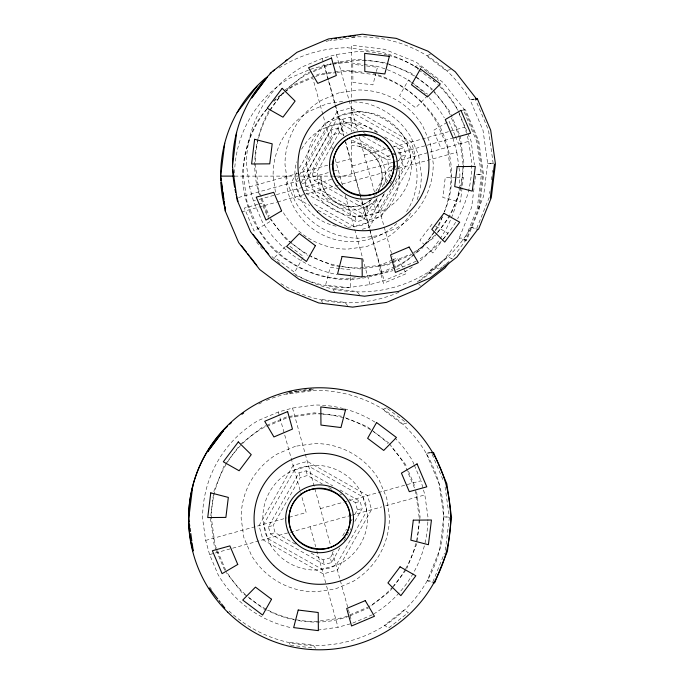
<?xml version="1.0" encoding="UTF-8"?>
<svg xmlns="http://www.w3.org/2000/svg" width="684" height="684" viewBox="0 0 684 684"><rect width="100%" height="100%" fill="white"/><g stroke="black" fill="none" stroke-linecap="round" stroke-linejoin="round"><path stroke-width="0.51" stroke-dasharray="3.42 2.56" d="M213.408 494.541L210.458 518.566L214.254 545.661L215.913 549.56M286.117 176.113L286.04 176.669A65.51 65.51 0 0 0 398.268 222.035M317.675 176.113L317.641 176.395A33.909 33.909 0 0 0 377.705 197.693M370.232 200.027C351.901 216.247 319.907 200.429 320.976 176.113M419.694 519.908L416.736 543.934L406.877 568.318M419.822 518.865L420.079 516.771L416.274 489.676M460.982 187.228L460.597 190.357L450.739 214.75M461.11 186.176L463.94 163.202L460.135 136.107M473.961 188.613L471.669 207.201L459.195 238.066A127.549 127.549 0 0 1 417.317 282.432M474.465 184.475L474.978 180.345M475.098 179.319L475.739 174.155L481.348 174.839L477.193 208.629L464.436 240.187L459.195 238.066L461.375 238.066L466.616 240.187L479.373 208.629L483.528 174.839L478.8 141.126L465.505 109.791L463.316 109.791L476.611 141.126L481.348 174.839M478.39 208.936L482.562 174.993L477.808 141.118L464.453 109.637L443.403 82.678L416.086 62.09L384.382 49.274L351.55 45.229L351.55 131.781M431.356 452.466L426.141 453.201L439.145 483.853L443.771 516.83L439.709 549.876L427.226 580.75L432.468 582.862M351.738 37.073A127.549 127.549 0 0 1 470.002 99.633L483.007 130.285L487.632 163.254L483.571 196.299L465.573 240.648L451.842 258.851M445.361 550.252L449.379 517.514L443.771 516.83M489.607 193.512L489.864 191.4M491.292 179.781L491.685 176.617M492.206 172.394L492.463 170.282M376.132 72.453L372.925 84.859L352.927 82.405L352.764 64.253L363.059 65.519M376.405 71.427L377.474 67.288L364.093 65.638M213.793 491.403L224.053 466.035M378.56 190.263C389.598 171.111 373.584 144.803 351.55 145.538M442.386 216.862L438.444 226.618L435.281 230.824M444.361 211.989C457.049 183.107 452.192 149.078 437.546 121.812C422.832 98.385 400.063 81.225 373.49 73.521M476.731 228.302L489.086 197.727M432.869 581.879L444.429 553.279M296.753 172.744L290.982 182.953L294.907 197.12L309.749 205.516M299.378 168.11L325.105 122.675L339.273 118.742L358.749 129.772M297.779 177.951L295.693 181.645L299.618 195.812L305.047 198.882M299.336 175.207L326.405 127.386L340.581 123.453L354.244 131.191M300.866 183.218L330.919 130.122L338.118 128.13L347.07 133.2M370.583 200.386L362.229 215.144L355.039 217.144L307.073 189.998L305.081 182.799L332.227 134.833L339.426 132.841L343.753 135.295M383.724 194.324L375.43 208.962L368.24 210.954L314.255 180.405L312.263 173.206L342.821 119.23L350.011 117.229L377.465 132.764M337.417 189.536L318.966 179.097L316.974 171.898L344.12 123.941L351.319 121.94L365.153 129.772M302.986 257.509L294.565 272.377L274.694 257.389L285.921 245.966M375.807 191.169L389.384 167.187L387.383 159.988L348.951 138.236M306.022 193.375L356.338 221.855L363.537 219.855L375.448 198.813M382.176 186.92L393.574 166.793M375.43 208.962L374.131 204.251L377.782 197.796M386.135 183.038L390.838 174.736M395.01 167.358L396.053 165.511M398.669 160.902L401.277 156.285L399.285 149.095L393.745 145.957M398.216 168.709L405.988 154.986L403.996 147.787L384.784 136.911M384.434 193.657L368.052 222.599L353.884 226.524L312.28 202.977M390.06 183.714L391.599 181.003M339.863 547.901L331.578 562.539L324.378 564.531L270.394 533.973L268.402 526.783L298.959 472.798L306.15 470.806L332.689 485.82M295.402 544.156L275.105 532.674L273.113 525.474L300.259 477.509L307.458 475.517L322.215 483.87M331.578 562.539L330.269 557.828L333.92 551.364M342.795 535.692L346.455 529.228M351.148 520.934L352.192 519.088M354.808 514.471L357.416 509.862L355.423 502.663L348.968 499.012M344.001 540.582L350.738 528.681M354.876 521.362L362.127 508.554L360.135 501.363L339.093 489.445M266.786 109.072C250.327 127.284 243.555 151.814 242.418 175.882C243.453 203.533 254.593 229.781 273.745 249.737C294.026 268.555 320.463 279.234 348.122 279.799C371.788 278.2 395.951 271.403 413.683 254.952M269.18 110.782L267.906 112.467C254.593 138.253 250.216 169.358 260.185 196.966M269.812 109.944L283.749 91.459M373.378 197.565L375.183 195.171M225.318 464.359L239.255 445.865M432.014 224.147L419.891 240.246L432.835 252.969L442.822 239.716M434.648 231.662L421.977 248.472L414.513 254.303M437.042 233.372L433.87 237.57L413.965 253.123M437.674 232.534L450.346 215.725M443.446 238.887L447.815 233.09L433.878 225.207M392.548 587.787L390.008 591.147L370.104 606.691M393.18 586.949L406.484 569.302M332.262 38.877L330.44 40.732L354.791 37.312L357.287 35.363M427.662 95.589L415.684 107.773L399.593 95.64L408.536 79.848L411.016 81.721M288.4 392.454L286.579 394.309L310.929 390.889M284.382 90.613L305.945 73.769L331.133 63.09M273.309 100.864L284.099 92.443M284.929 91.793L294.052 84.671L319.24 73.983L333.86 71.931M417.343 281.97L435.913 267.461L438.538 268.949M439.735 268.769L442.232 266.82M443.061 266.17L445.549 264.229M446.378 263.579L450.525 260.339M240.52 444.19L262.083 427.346L265.948 425.704M311.767 390.239L313.426 388.939M447.191 122.316L433.391 130.447L441.257 148.992M387.349 55.028A112.655 112.655 0 0 0 358.168 51.445L336.383 54.498L322.215 58.422L301.969 67.015A112.655 112.655 0 0 0 246.471 165.058L249.532 186.835L253.456 201.01L262.049 221.257A112.655 112.655 0 0 0 337.024 274.566M308.39 70.144L290.067 77.916A112.655 112.655 0 0 0 234.569 174.907M309.296 73.393L306.441 74.607A103.848 103.848 0 0 0 285.074 91.297M313.118 71.777L331.389 64.022M315.598 76.574L319.496 74.915L336.075 72.59M430.39 54.284L426.585 55.9L446.224 70.7L450.568 69.494M392.334 260.023L378.662 265.819L383.51 283.313L406.424 273.591L397.216 257.945L393.309 259.604M392.71 261.69L386.862 264.169L360.015 267.94A103.848 103.848 0 0 1 341.256 266.392M393.685 261.271L410.862 253.986M412.307 254.414L387.118 265.101L360.023 268.906L341.222 266.598M416.282 261.177L396.036 269.761L392.265 256.149M295.411 275.028A112.655 112.655 0 0 0 348.19 287.648L369.967 284.587L384.143 280.662L404.389 272.07A112.655 112.655 0 0 0 412.324 266.94M343.496 408.604A112.655 112.655 0 0 0 314.307 405.013L292.521 408.074L278.354 411.999L258.107 420.592A112.655 112.655 0 0 0 202.609 518.626L205.67 540.411L209.595 554.579L218.187 574.825A112.655 112.655 0 0 0 292.136 627.921M266.914 425.294L287.271 416.659L314.366 412.854L319.59 413.504M386.528 407.861L382.724 409.468L402.363 424.277L406.706 423.071L387.366 408.493M346.899 616.087L343 617.746L316.153 621.508A103.848 103.848 0 0 1 246.257 595.277M349.823 614.848L367.958 607.153M349.105 616.19C322.797 626.031 292.47 623.133 267.538 610.461M350.08 615.78L368.445 607.99M372.421 614.745L352.174 623.338L338.007 627.262L317.265 630.178M310.314 69.323L324.49 65.399L346.266 62.338L362.982 64.399M249.532 186.835L328.713 164.895M330.723 164.34L350.08 158.97L345.352 141.93M364.247 155.046L387.623 148.565M393.317 146.992L464.795 127.181L466.479 133.252M312.263 173.206L316.974 171.898M399.285 149.095L403.996 147.787M238.554 197.479L329.175 172.368M333.86 171.068L338.178 169.871M352.354 165.938L452.902 138.083M302.251 183.577L305.081 182.799M387.383 159.988L391.154 158.945M314.255 180.405L318.966 179.097M401.277 156.285L405.988 154.986M253.456 201.01L255.346 200.48M259.116 199.437L332.988 178.969M337.947 177.592L468.72 141.349L466.762 134.269M304.243 190.776L307.073 189.998M389.384 167.187L392.206 166.4M257.723 204.362L244.35 208.073L254.072 230.987L269.71 221.778L268.06 217.871M258.757 204.08L261.844 203.225L267.641 216.896M241.563 211.903L276.516 202.216M277.533 201.934L338.648 184.996M342.111 184.039L393.736 169.735M394.745 169.452L397.755 168.615M398.439 168.426L456.826 152.25L453.176 139.091M355.86 199.984L366.932 206.243L374.131 204.251M362.272 229.277L369.36 227.31L403.474 167.033L399.55 152.865L395.839 150.762M361.126 276.601L381.869 273.694L393.001 270.608M205.67 540.411L286.861 517.908M289.17 517.266L306.218 512.547L301.216 494.515M320.386 508.622L342.761 502.415M343.77 502.141L420.934 480.758L424.858 494.925L427.919 516.702A112.655 112.655 0 0 1 427.876 520.892M268.402 526.783L273.113 525.474M355.423 502.663L360.135 501.363M270.394 533.973L275.105 532.674M357.416 509.862L362.127 508.554M209.595 554.579L350.712 515.471M351.371 515.291L381.74 506.878M385.725 505.767L424.858 494.925M311.083 553.031L323.07 559.82L330.269 557.828M334.279 62.646L358.228 59.286L385.391 62.62M332.441 63.869L358.236 60.252A103.848 103.848 0 0 1 388.144 64.39M334.895 71.786L346.335 70.178L363.042 72.239M337.101 72.444L346.343 71.145L373.25 74.453A103.848 103.848 0 0 1 436.717 122.299L447.302 147.257L451.072 174.104A103.848 103.848 0 0 1 444.275 211.954M342.658 101.429L327.439 103.566L309.621 111.124A74.111 74.111 0 0 0 273.113 175.626L275.661 193.734M474.174 99.043L470.002 99.633L474.269 99.334M460.289 110.526L465.505 109.791M347.677 227.396L361.229 225.498L373.823 220.154A52.411 52.411 0 0 0 399.636 174.54L398.473 166.238M355.304 277.824L348.113 278.833A103.848 103.848 0 0 1 257.74 227.678L247.155 202.72L243.384 175.873A103.848 103.848 0 0 1 266.905 109.175M363.512 276.669L374.96 275.062L399.918 264.477A103.848 103.848 0 0 0 413.606 254.858M297.788 391.137L304.047 390.256M430.407 452.911L426.141 453.201M455.937 177.387L445.258 177.481L442.796 197.479L460.375 202.028L463.41 177.327L457.006 177.378M234.595 176.113L351.55 176.113L351.55 137.997M293.692 273.249A127.549 127.549 0 0 0 471.088 227.173L473.277 227.173L475.893 228.234M464.436 240.187L466.616 240.187M427.226 580.75L429.415 580.75L432.904 582.161M347.104 47.7L380.15 51.762A127.549 127.549 0 0 1 418.984 69.144M364.025 64.518L375.456 65.929A112.655 112.655 0 0 1 411.614 82.55M353.585 101.736L365.803 103.241A74.111 74.111 0 0 1 411.093 137.39L418.651 155.2L421.344 174.36A74.111 74.111 0 0 1 416.505 201.335M350.995 110.603L367.966 112.689A65.51 65.51 0 0 1 406.476 211.809M351.55 142.238L360.049 143.281A33.909 33.909 0 0 1 384.382 184.603M489.812 163.254L493.557 163.715M487.632 163.254L493.241 163.946L488.513 130.234L475.628 99.873M477.919 174.155L483.528 174.839M340.179 266.461L332.86 265.563L310.425 256.491M339.649 268.521L330.175 267.358L325.627 284.929L350.336 287.973L350.242 277.294M340.709 268.65L350.182 269.812L350.234 276.225M320.634 413.632L341.53 416.197M445.959 516.83L448.764 517.172M290.563 645.251L313.554 648.081M387.341 63.415L410.759 72.88L414.957 76.044M471.088 227.173L476.329 229.294M345.429 417.779L366.898 426.448L371.096 429.62M266.563 610.068L263.631 608.888L247.668 596.85M363.384 132.388L365.239 133.44M374.507 138.69L380.073 141.845M362.323 135.765L389.41 151.096M393.026 153.148L394.839 154.165M355.235 137.817L391.18 158.158M452.184 259.048L447.815 256.568L428.432 271.702L432.271 274.6M318.094 210.244L348.695 227.567M328.671 487.521L333.288 490.137M339.743 493.788L341.59 494.831M426.901 71.521L418.488 65.177L414.692 66.793L417.967 69.264M427.739 72.153L438.675 80.396M418.779 69.879L434.331 81.593M415.795 76.676L432.604 89.347M411.845 82.345L427.586 94.204M418.839 284.339L420.369 285.493M291.529 243.273L285.647 238.844L270.103 218.931M292.367 243.906L307.492 255.312M289.956 246.36L303.508 256.577M371.934 430.253L388.743 442.924M246.83 596.217L241.785 592.412L226.242 572.508M433.254 90.177L449.448 110.911L459.716 135.124M359.502 294.761L356.962 291.512L332.552 288.511L334.425 291.683M347.609 305.662L345.069 302.405L320.659 299.404L322.523 302.576M389.393 443.754L405.586 464.487L406.818 467.386M315.64 648.338L313.101 645.08L288.691 642.079L290.093 644.456M209.646 586.975L211.544 589.403M458.511 111.483L467.454 132.559M467.856 133.517L471.105 141.178L474.431 164.878M457.434 109.825L456.202 106.935A112.655 112.655 0 0 0 438.846 84.491M459.067 113.681L464.795 127.181M449.824 114.271L448.61 111.407A103.848 103.848 0 0 0 432.664 90.767M451.449 118.084L459.203 136.364M449.029 121.23L455.108 135.552M455.51 136.509L458.75 144.144M432.185 454.433L443.822 481.852M413.982 464.368L412.341 460.512A112.655 112.655 0 0 0 394.984 438.068M414.393 465.334L420.934 480.758M408.459 471.25L415.444 487.726M261.117 196.701L259.048 191.828L255.286 164.981A103.848 103.848 0 0 1 269.787 111.15M261.946 198.651L269.231 215.828M261.014 198.916L268.803 217.273M225.78 570.353L215.186 545.404L211.424 518.558A103.848 103.848 0 0 1 262.579 428.184L287.528 417.591L314.375 413.829A103.848 103.848 0 0 1 321.668 414.017M216.324 550.534L224.942 570.849M336.383 54.498L348.9 99.676M349.165 100.608L357.493 130.661M359.254 137.014L374.558 192.247M376.234 198.283L391.983 255.141M350.011 117.229L351.319 121.94M342.821 119.23L344.12 123.941M366.932 206.243L368.24 210.954M324.49 65.399L343.924 135.526M345.591 141.554L361.272 198.146M361.921 200.472L384.143 280.662M322.215 58.422L343.693 135.945M354.004 173.146L381.869 273.694M338.118 128.13L339.426 132.841M362.229 215.144L363.537 219.855M330.919 130.122L332.227 134.833M355.039 217.144L356.338 221.855M332.356 148.855L312.673 77.814L294.539 85.5A103.848 103.848 0 0 0 284.98 91.87M335.1 158.756L342.59 185.766M345.155 195.043L369.967 284.587M292.521 408.074L330.697 545.815M332.373 551.86L348.122 608.709M348.404 609.726L351.414 620.568M306.15 470.806L307.458 475.517M298.959 472.798L300.259 477.509M323.07 559.82L324.378 564.531M278.354 411.999L300.951 493.532M310.143 526.714L315.692 546.73M316.803 550.748L326.336 585.153M326.61 586.137L338.007 627.262M468.72 141.349L471.78 163.134A112.655 112.655 0 0 1 457.673 218.675M459.349 137.407L462.965 163.211A103.848 103.848 0 0 1 460.623 186.074M456.826 152.25L458.861 166.768M459.007 167.802L459.879 174.027A112.655 112.655 0 0 1 419.044 261.784M445.096 486.965L448.935 514.359M262.485 249.224A112.655 112.655 0 0 1 255.286 240.084M415.043 85.03A112.655 112.655 0 0 1 425.457 93.93M429.133 97.641A112.655 112.655 0 0 1 444.309 117.828M336.135 226.207A52.411 52.411 0 0 1 302.072 201.583L296.728 188.989L294.821 175.437A52.411 52.411 0 0 1 296.497 161.86M301.618 149.172A52.411 52.411 0 0 1 320.642 129.832L333.236 124.488L346.779 122.59L360.357 124.257A52.411 52.411 0 0 1 379.201 133.465M410.708 213.246A74.111 74.111 0 0 1 384.836 238.861L367.026 246.411L347.865 249.104A74.111 74.111 0 0 1 283.364 212.596M442.283 216.819A103.848 103.848 0 0 1 414.41 254.183M273.899 101.454A103.848 103.848 0 0 1 284.142 92.502M359.22 146.479A30.609 30.609 0 0 1 378.184 191.187M377.679 192.042A30.609 30.609 0 0 1 374.729 196.103M371.934 198.941A30.609 30.609 0 0 1 320.95 176.369M398.969 292.248A127.549 127.549 0 0 1 280.021 283.048M433.066 80.028A127.549 127.549 0 0 1 437.606 84.286M439.795 86.483A127.549 127.549 0 0 1 458.1 110.526M279.072 68.058A127.463 127.463 0 0 1 347.104 47.752M272.266 398.182A127.549 127.549 0 0 1 427.876 456.245A127.549 127.549 0 0 1 394.172 618.883A127.549 127.549 0 0 1 228.294 610.316M258.808 404.022A127.549 127.549 0 0 1 261.63 402.645M266.409 400.499A127.549 127.549 0 0 1 271.283 398.55M427.842 521.943A112.655 112.655 0 0 1 424.832 543.874M424.328 545.892A112.655 112.655 0 0 1 374.216 613.668M344.497 408.87A112.655 112.655 0 0 1 375.251 422.31M405.638 568.823A103.848 103.848 0 0 0 419.104 516.779L415.342 489.932L404.748 464.975A103.848 103.848 0 0 0 390.966 446.584M405.125 569.721A103.848 103.848 0 0 1 393.565 585.889M392.873 586.675A103.848 103.848 0 0 1 368.847 606.622M245.488 594.576A103.848 103.848 0 0 1 226.31 571.243M322.711 414.085A103.848 103.848 0 0 1 372.635 431.108M373.507 431.689A103.848 103.848 0 0 1 388.067 443.617M280.004 263.614A127.549 127.549 0 0 1 275.216 259.552M274.438 258.86A127.549 127.549 0 0 1 270.676 255.303M326.029 41.425A127.549 127.549 0 0 1 331.047 40.142M460.392 187.091A103.848 103.848 0 0 1 437.418 232.312M434.622 235.407A103.848 103.848 0 0 1 413.589 252.516M340.222 266.204A103.848 103.848 0 0 1 270.71 218.564M270.325 110.252A103.848 103.848 0 0 1 284.347 92.032M389.145 64.681A103.848 103.848 0 0 1 415.615 76.959M416.496 77.531A103.848 103.848 0 0 1 431.929 90.04M455.587 222.291A112.655 112.655 0 0 1 418.078 260.1M388.358 55.301A112.655 112.655 0 0 1 419.112 68.733M336.998 111.774L302.884 172.052L306.808 186.219L367.086 220.342L381.253 216.418L415.368 156.14L411.443 141.964L351.166 107.85L336.998 111.774M338.306 116.485L307.595 170.743L311.519 184.919L365.778 215.631L379.945 211.707L410.656 157.44L406.732 143.272L352.474 112.561L338.306 116.485M293.137 465.351L259.022 525.628L262.947 539.796L323.224 573.91L337.392 569.986L371.515 509.708L367.582 495.541L307.304 461.418L293.137 465.351M294.445 470.062L263.733 524.32L267.658 538.488L321.916 569.199L336.083 565.275L366.804 511.016L362.871 496.849L308.612 466.137L294.445 470.062M403.953 610.145L384.57 625.279L388.409 628.177L408.322 612.616L403.953 610.145M339.332 92.673L321.523 100.232A74.111 74.111 0 0 0 285.014 164.724L287.699 183.885L295.257 201.703A74.111 74.111 0 0 0 359.758 238.203L378.919 235.518L396.729 227.96A74.111 74.111 0 0 0 433.237 163.459L430.552 144.298L422.994 126.489A74.111 74.111 0 0 0 358.493 89.98L339.332 92.673M345.129 113.587L332.535 118.93A52.411 52.411 0 0 0 306.723 164.545L308.621 178.088L313.965 190.682A52.411 52.411 0 0 0 359.57 216.503L373.122 214.596L385.716 209.253A52.411 52.411 0 0 0 411.529 163.647L409.63 150.095L404.287 137.501A52.411 52.411 0 0 0 358.681 111.689L345.129 113.587M295.471 446.242L277.661 453.8A74.111 74.111 0 0 0 241.153 518.301L243.837 537.462L251.396 555.271A74.111 74.111 0 0 0 315.897 591.78L335.057 589.095L352.867 581.537A74.111 74.111 0 0 0 389.376 517.036L386.691 497.875L379.133 480.065A74.111 74.111 0 0 0 314.631 443.557L295.471 446.242M301.268 467.163L288.674 472.507A52.411 52.411 0 0 0 262.861 518.113L264.759 531.665L270.103 544.259A52.411 52.411 0 0 0 315.709 570.071L329.261 568.173L341.855 562.829A52.411 52.411 0 0 0 367.667 517.224L365.769 503.672L360.425 491.078A52.411 52.411 0 0 0 314.82 465.265L301.268 467.163"/><path stroke-width="1.03" d="M220.65 176.327L224.711 143.281M192.751 485.956L188.716 518.746L189.16 521.918M232.577 165.177L236.613 132.388M490.283 198.044L494.464 164.092M237.091 112.655L256.979 86.27M448.73 262.989L444.985 267.957L418.027 289.007L386.537 302.371L352.67 307.125L318.727 302.952L287.015 290.127L259.698 269.539L238.648 242.589L225.292 211.1L220.539 177.224M477.466 229.756L456.878 257.064L429.92 278.114L398.439 291.469L364.563 296.223L330.62 292.051L298.908 279.234L271.599 258.646L250.549 231.688L237.186 200.207L232.432 166.332M270.018 73.368L296.976 52.309L328.457 38.954L362.332 34.2L396.275 38.372L427.987 51.197L455.296 71.786L476.346 98.735M334.348 38.586L336.434 38.295M338.52 37.996L340.606 37.706M343.736 37.269L345.822 36.97M348.951 36.534L351.029 36.243M353.115 35.953L355.201 35.654M475.312 99.189L477.398 98.898L490.693 130.234L495.43 163.946L491.274 197.727L478.518 229.294L477.056 229.294M289.443 392.3L291.529 392.009M294.659 391.573L296.745 391.282M304.047 390.256L306.133 389.966M309.253 389.521L311.34 389.23M431.45 452.765L433.536 452.466L446.832 483.81L451.568 517.514L447.413 551.304L434.656 582.862L433.194 582.862M475.944 98.898L477.398 98.898M221.274 180.328L220.684 176.113L234.184 176.113M432.083 452.466L433.536 452.466M253.157 234.569L264.178 248.677M265.469 250.335L268.709 254.482M241.255 245.462L246.445 252.105M247.736 253.764L249.036 255.423M250.335 257.081L256.816 265.383M209.295 588.137L217.717 598.928M219.017 600.586L220.316 602.245M221.607 603.912L224.848 608.059M221.573 182.431L222.608 189.81M222.907 191.922L223.942 199.3M224.232 201.412L224.677 204.567M224.976 206.679L225.275 208.791M189.459 524.029L189.75 526.133M190.049 528.245L190.494 531.417M190.793 533.52L191.828 540.907M192.118 543.019L193.162 550.406M225.292 211.1L225.275 209.304A127.549 127.549 0 0 1 220.855 182.551M220.65 176.113A127.463 127.463 0 0 1 265.623 78.036M220.752 180.473A127.549 127.549 0 0 1 220.658 177.361M193.042 550.988A127.549 127.549 0 0 1 227.473 426.312M229.738 424.166A127.549 127.549 0 0 1 231.286 422.763M241.922 414.248A127.549 127.549 0 0 1 243.632 413.042M238.041 201.387A127.549 127.549 0 0 1 237.177 198.403M236.903 197.411A127.549 127.549 0 0 1 236.134 194.401M235.655 192.366A127.549 127.549 0 0 1 235.005 189.306M234.612 187.245A127.549 127.549 0 0 1 232.646 169.572M232.577 167.503A127.549 127.549 0 0 1 271.334 72.743M272.839 71.307A127.549 127.549 0 0 1 274.369 69.896M285.784 60.679A127.549 127.549 0 0 1 287.494 59.474M210.766 492.865L207.731 517.566L225.882 517.412L228.336 497.413L210.766 492.865M254.628 139.288L251.584 163.998L269.744 163.844L272.198 143.837L254.628 139.288M289.956 511.119C280.397 549.936 338.742 565.035 349.216 526.458C358.775 487.641 300.43 472.533 289.956 511.119M333.818 157.542C324.259 196.359 382.604 211.467 393.078 172.881C402.637 134.064 344.291 118.965 333.818 157.542M413.29 520.156L410.836 540.163L428.406 544.712L431.45 520.002L413.29 520.156M457.151 166.588L454.698 186.587L472.268 191.135L475.312 166.434L457.151 166.588M389.367 56.387L384.818 73.966L364.82 71.504L364.666 53.352L389.367 56.387M342.077 256.457L337.528 274.036L362.229 277.071L362.075 258.92L342.077 256.457M345.506 409.964L340.957 427.543L320.958 425.08L320.805 406.929L345.506 409.964M298.215 610.034L293.667 627.613L318.368 630.648L318.214 612.496L298.215 610.034M251.986 97.367L251.729 98L267.196 77.189L251.986 97.367M208.124 450.944L207.868 451.568L223.335 430.758L208.124 450.944M315.409 245.676L306.466 261.476L286.587 246.496L299.318 233.552L315.409 245.676M420.429 68.947L411.486 84.748L427.577 96.88L440.308 83.935L420.429 68.947M271.548 599.252L262.605 615.053L242.726 600.065L255.457 587.12L271.548 599.252M376.568 422.524L367.624 438.324L383.724 450.448L396.446 437.503L376.568 422.524M282.167 88.356L267.179 108.226L282.979 117.169L295.112 101.078L282.167 88.356M238.306 441.924L223.317 461.803L239.118 470.746L251.25 454.655L238.306 441.924M443.916 213.254L431.784 229.345L444.728 242.076L459.716 222.197L443.916 213.254M400.054 566.831L387.922 582.922L400.867 595.644L415.855 575.774L400.054 566.831M281.611 210.877L265.965 220.086L256.243 197.172L273.737 192.324L281.611 210.877M460.93 110.338L445.284 119.546L453.159 138.1L470.652 133.252L460.93 110.338M237.75 564.454L222.103 573.662L212.382 550.748L229.875 545.9L237.75 564.454M417.069 463.914L401.423 473.123L409.297 491.676L426.79 486.828L417.069 463.914M331.483 58.012L308.569 67.733L317.786 83.371L336.331 75.505L331.483 58.012M409.109 247.052L390.564 254.918L395.412 272.42L418.326 262.699L409.109 247.052M287.622 411.58L264.708 421.301L273.925 436.948L292.47 429.082L287.622 411.58M365.256 600.629L346.702 608.495L351.55 625.988L374.464 616.267L365.256 600.629M227.738 612.214A131.02 131.02 0 0 0 446.43 551.612A131.02 131.02 0 0 0 284.595 392.531A131.02 131.02 0 0 0 227.738 612.214M273.66 565.506A65.51 65.51 0 0 0 383.006 535.204A65.51 65.51 0 0 0 302.089 455.655A65.51 65.51 0 0 0 273.66 565.506M295.813 542.968A33.909 33.909 0 0 0 352.414 527.287A33.909 33.909 0 0 0 310.527 486.11A33.909 33.909 0 0 0 295.813 542.968M298.13 540.616A30.609 30.609 0 0 0 349.216 526.458A30.609 30.609 0 0 0 311.417 489.291A30.609 30.609 0 0 0 298.13 540.616M317.521 211.929A65.51 65.51 0 0 0 426.867 181.628A65.51 65.51 0 0 0 345.95 102.087A65.51 65.51 0 0 0 317.521 211.929M339.674 189.391A33.909 33.909 0 0 0 396.275 173.71A33.909 33.909 0 0 0 354.389 132.534A33.909 33.909 0 0 0 339.674 189.391M341.991 187.04A30.609 30.609 0 0 0 393.078 172.881A30.609 30.609 0 0 0 355.278 135.723A30.609 30.609 0 0 0 341.991 187.04"/></g></svg>
